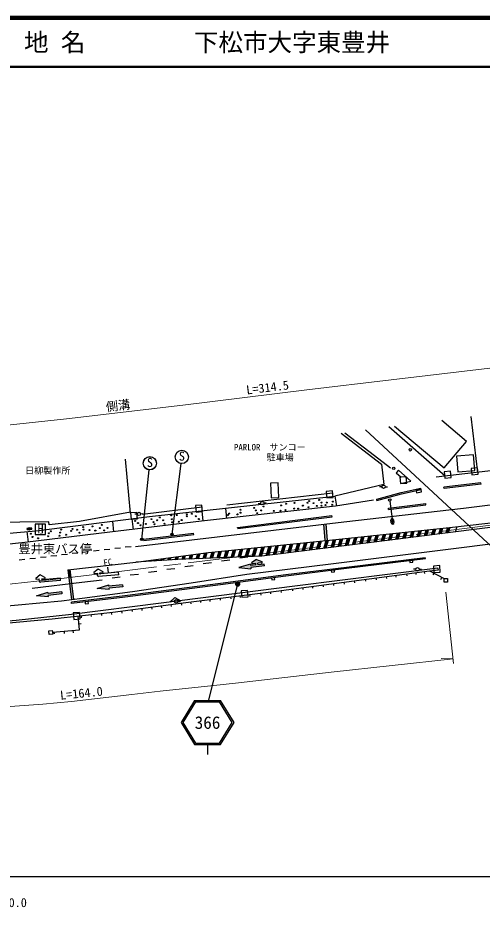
# Model space of a CAD drawing. Units: millimetres at full size, sheet at 1:1000; details may follow other scales. Extents: x 40000 to 680000, y 20000 to 380000.
# Drawn here: x 369106 to 463803, y 198715 to 380000 of the extents above; entities that cross this region are included whole.
import ezdxf
from ezdxf.enums import TextEntityAlignment as Align

# ---------------------------------------------------------------- set-up
doc = ezdxf.new("R2010")
doc.units = ezdxf.units.MM
doc.header["$LTSCALE"] = 1000
doc.linetypes.add('CHAIN', pattern=[18.5, 12, -1.5, 3.5, -1.5])
for name, color, linetype, lineweight in [('M-BGD', 7, 'Continuous', 25), ('M-BGD-EXST', 7, 'Continuous', 25), ('M-BMK', 2, 'CHAIN', 13), ('M-STR-HTXT', 7, 'Continuous', 13), ('M-STR-STRC', 7, 'Continuous', 25), ('M-TTL', 2, 'Continuous', 140), ('M-TTL-BAND', 7, 'Continuous', 25), ('M-TTL-LINE', 7, 'Continuous', 50)]:
    doc.layers.add(name, color=color, linetype=linetype, lineweight=lineweight)
doc.layers.add('M-BMK-HTXT', color=7, linetype='Continuous')
doc.layers.add('M-TTL-TXT', color=7, linetype='Continuous')
doc.styles.add('ＭＳ ゴシック', font='')
doc.styles.get('ＭＳ ゴシック').set_extended_font_data('MS Gothic')

msp = doc.modelspace()

# ---------------------------------------------------------------- hatches: boundary and pattern name
at = {"layer": 'M-BGD'}
msp.add_hatch(color=256, dxfattribs=at).paths.add_polyline_path([(371730, 275861, 1), (371231, 275836, 1)])
at = {"layer": 'M-BGD-EXST'}
for points in [[(394186, 273563, 1), (394625, 273802, 0.41421), (394286, 273902, 0.41421)], [(400348, 274616, 1), (400787, 274855, 0.41421), (400448, 274955, 0.41421)]]:
    msp.add_hatch(color=256, dxfattribs=at).paths.add_polyline_path(points)
at = {"layer": 'M-STR-STRC'}
for points in [[(431967, 276825), (431520, 276772), (431781, 273455), (432229, 273500)], [(452872, 275665), (452387, 275614), (452022, 274408), (452511, 274470)], [(454328, 275818), (453843, 275767), (453488, 274593), (453977, 274655)], [(455785, 275971), (455299, 275920), (454954, 274778), (455443, 274840)], [(457241, 276124), (456756, 276073), (456421, 274963), (456909, 275025)], [(435394, 273831), (434909, 273780), (434438, 272223), (434927, 272283)], [(436851, 273984), (436365, 273933), (435903, 272403), (436391, 272464)], [(438307, 274137), (437822, 274086), (437368, 272584), (437856, 272644)], [(439764, 274290), (439278, 274239), (438833, 272764), (439321, 272824)], [(441220, 274443), (440735, 274392), (440297, 272944), (440786, 273005)], [(442677, 274595), (442191, 274544), (441762, 273125), (442250, 273185)], [(444133, 274748), (443648, 274697), (443227, 273305), (443715, 273365)], [(445590, 274901), (445104, 274850), (444692, 273485), (445180, 273546)], [(447046, 275054), (446561, 275003), (446157, 273668), (446646, 273730)], [(448503, 275207), (448017, 275156), (447623, 273853), (448112, 273915)], [(449959, 275360), (449474, 275309), (449090, 274038), (449578, 274100)], [(451416, 275513), (450930, 275462), (450556, 274223), (451045, 274285)], [(417932, 272049), (417447, 272000), (416900, 270190), (417376, 270209)], [(419387, 272197), (418902, 272148), (418328, 270248), (418804, 270268)], [(420842, 272345), (420357, 272295), (419781, 270388), (420270, 270450)], [(422297, 272492), (421812, 272443), (421247, 270573), (421736, 270634)], [(423752, 272640), (423267, 272591), (422713, 270757), (423202, 270818)], [(425207, 272788), (424722, 272738), (424179, 270941), (424668, 271003)], [(426662, 272935), (426177, 272886), (425645, 271126), (426134, 271187)], [(428117, 273083), (427632, 273034), (427111, 271310), (427600, 271371)], [(429572, 273231), (429087, 273181), (428577, 271494), (429066, 271556)], [(431027, 273378), (430542, 273329), (430043, 271679), (430532, 271740)], [(432481, 273526), (431997, 273477), (431509, 271862), (431997, 271923)], [(433938, 273678), (433452, 273627), (432973, 272043), (433462, 272103)], [(401864, 270211), (401373, 270144), (401188, 269531), (401667, 269560)], [(403334, 270410), (402844, 270343), (402619, 269600), (403095, 269620)], [(404804, 270609), (404314, 270542), (404047, 269659), (404524, 269679)], [(406275, 270808), (405785, 270742), (405476, 269718), (405952, 269738)], [(407745, 271007), (407255, 270941), (406904, 269777), (407380, 269797)], [(409203, 271163), (408718, 271114), (408332, 269836), (408808, 269856)], [(410658, 271311), (410173, 271262), (409760, 269895), (410236, 269915)], [(412113, 271459), (411628, 271409), (411188, 269954), (411664, 269974)], [(413568, 271606), (413083, 271557), (412616, 270013), (413092, 270032)], [(415023, 271754), (414538, 271705), (414044, 270072), (414520, 270091)], [(416477, 271902), (415992, 271852), (415472, 270131), (415948, 270150)], [(397452, 269613), (396962, 269547), (396876, 269263), (397355, 269293)], [(398923, 269812), (398433, 269746), (398314, 269352), (398793, 269382)], [(400393, 270012), (399903, 269945), (399751, 269442), (400230, 269471)], [(418083, 268807), (418823, 268881, 0.78564), (418863, 269170), (417768, 269604), (416852, 268965, 0.77336), (416952, 268693), (417619, 268760), (417646, 268486), (416572, 268378), (416545, 268652), (414207, 267941), (416640, 267709), (416612, 267983), (419409, 268264), (419369, 268659), (418111, 268533)], [(379726, 267525), (379279, 267474), (379472, 265917), (379919, 265971)], [(379919, 265971), (379472, 265917), (380035, 261375), (380482, 261431)], [(414277, 264760, 0.41421), (413724, 264882, 0.41421), (413602, 264330, 1)], [(375315, 262271), (378110, 262572), (378068, 262967), (375273, 262666), (375243, 262939), (372910, 262211), (375345, 261997)], [(387714, 263732), (390509, 264033), (390466, 264428), (387671, 264127), (387642, 264401), (385309, 263673), (387743, 263458)]]:
    msp.add_hatch(color=256, dxfattribs=at).paths.add_polyline_path(points)
h = msp.add_hatch(color=256, dxfattribs=at)
edge = h.paths.add_edge_path()
edge.add_line((385839, 266754), (385831, 266854))
h = msp.add_hatch(color=256, dxfattribs=at)
edge = h.paths.add_edge_path()
edge.add_line((373983, 265565), (373974, 265665))

# ---------------------------------------------------------------- linework, layer by layer
at = {"layer": 'M-BGD'}
for p, q in [((461478, 298705), (462813, 287353)), ((456237, 286579), (444740, 296607)), ((392098, 279003), (391077, 290066)), ((466130, 287743), (454403, 286363)), ((463547, 285213), (455999, 284304)), ((463577, 284965), (456029, 284056)), ((463577, 284965), (463547, 285213)), ((433322, 283086), (411718, 280672)), ((443342, 284418), (442865, 284418)), ((444042, 284418), (444520, 284418)), ((451330, 283852), (451275, 284096)), ((456029, 284056), (455999, 284304)), ((418612, 281004), (418140, 280929)), ((419303, 281115), (419774, 281190)), ((433748, 282522), (434069, 280482)), ((442348, 281609), (442282, 281851)), ((406670, 280266), (394507, 278761)), ((406602, 279524), (406838, 277417)), ((411442, 280059), (411678, 277961)), ((444678, 280042), (452300, 280986)), ((444709, 279793), (444678, 280042)), ((444709, 279793), (452331, 280738)), ((452331, 280738), (452300, 280986)), ((388397, 277403), (388654, 275249)), ((392354, 277898), (392614, 275722)), ((393457, 278857), (392981, 278821)), ((394155, 278909), (394631, 278944)), ((413936, 276134), (433170, 278536)), ((413967, 275886), (433201, 278288)), ((433201, 278288), (433170, 278536)), ((413967, 275886), (413936, 276134)), ((370953, 275287), (371218, 273118)), ((394756, 273704), (404955, 274929)), ((394786, 273456), (404984, 274681)), ((404984, 274681), (404955, 274929)), ((394786, 273456), (394756, 273704)), ((452234, 269712), (452204, 269960)), ((387591, 266900), (387452, 268013)), ((448516, 266267), (448464, 266664)), ((450260, 267588), (449783, 267588)), ((450368, 266511), (450316, 266908)), ((450960, 267588), (451438, 267588)), ((452082, 266738), (452029, 267134)), ((453029, 267266), (456049, 265688)), ((453821, 266458), (453983, 266768)), ((433567, 264295), (433515, 264692)), ((435706, 264577), (435654, 264974)), ((437820, 264856), (437768, 265253)), ((440050, 265150), (439997, 265547)), ((442248, 265440), (442196, 265837)), ((444337, 265716), (444284, 266112)), ((446275, 265971), (446223, 266368)), ((455389, 265518), (455601, 265923)), ((420726, 262607), (420675, 263004)), ((422866, 262883), (422813, 263280)), ((425163, 263186), (425111, 263583)), ((427288, 263467), (427236, 263863)), ((429289, 263731), (429237, 264127)), ((431432, 264013), (431380, 264410)), ((401046, 261057), (400568, 261057)), ((401746, 261057), (402223, 261057)), ((406461, 260799), (406411, 261196)), ((408350, 261039), (408300, 261436)), ((410459, 261306), (410409, 261703)), ((412621, 261580), (412570, 261977)), ((414485, 261816), (414435, 262213)), ((416490, 262070), (416439, 262467)), ((418701, 262350), (418651, 262747)), ((380075, 260619), (380045, 260867)), ((392500, 258954), (392447, 259350)), ((394500, 259221), (394447, 259618)), ((396504, 259489), (396451, 259886)), ((398455, 259750), (398402, 260147)), ((400445, 260016), (400392, 260413)), ((402546, 260297), (402464, 260690)), ((404465, 260546), (404415, 260943)), ((382121, 257681), (382072, 258143)), ((384131, 257958), (384089, 258356)), ((386264, 258184), (386222, 258582)), ((388279, 258397), (388237, 258795)), ((390379, 258670), (390326, 259067)), ((382057, 256480), (381598, 256436)), ((376572, 254427), (376538, 254783)), ((378647, 254530), (378604, 254978)), ((380441, 254663), (380395, 255148))]:
    msp.add_line(p, q, dxfattribs=at)
for points in [[(445918, 296735), (456017, 288259), (460596, 293634), (455548, 297935)], [(440018, 295998), (476864, 261906), (482517, 254924)], [(435025, 295328), (443242, 289033), (443745, 284879), (433748, 282522)], [(445089, 288184), (441834, 290710), (435774, 295328)], [(447113, 285055), (449271, 285557), (446759, 287776), (446273, 287225), (447260, 286372)], [(442282, 281851), (447310, 283219), (451275, 284096)], [(442348, 281609), (447370, 282976), (451330, 283852)], [(362656, 274547), (372767, 275449), (395986, 278352), (433748, 282522)], [(441604, 281667), (433876, 280452), (406538, 277384), (387909, 275160), (370519, 273033), (362836, 272227)], [(392074, 279265), (381661, 277312), (375510, 276620), (375466, 277290), (363513, 277156)], [(371252, 275949), (370975, 275935), (370987, 275711), (371263, 275725)], [(371980, 275874), (371974, 275986), (371698, 275972)], [(371709, 275747), (371986, 275762), (371980, 275874)], [(452204, 269960), (436107, 267989), (423728, 266445), (410418, 264700), (390951, 262176), (380045, 260867)], [(452234, 269712), (436138, 267741), (423760, 266197), (410450, 264452), (390982, 261927), (380075, 260619)], [(454782, 267850), (425601, 264145), (398362, 260670), (380044, 258383), (368754, 257187), (363873, 256776), (349824, 256176), (325673, 255015), (308018, 255073), (300042, 255175), (289232, 255672), (289009, 254789), (301783, 241052)], [(290019, 255122), (299619, 254689), (318505, 254419), (326624, 254563), (344412, 255337), (362150, 256225), (376147, 257516), (388509, 258824), (403342, 260807), (421797, 263146), (453029, 267266), (454902, 267465), (454782, 267850)], [(400105, 260892), (401130, 261870), (402357, 261179)], [(376188, 254749), (381708, 255272), (381442, 258076)]]:
    msp.add_lwpolyline(points, dxfattribs=at)
for points in [[(458856, 287424), (462314, 287741), (462021, 290947), (458562, 290631)], [(461662, 286872), (462958, 286976), (462853, 288272), (461558, 288167)], [(447113, 285055), (448409, 285160), (448304, 286456), (447008, 286351)], [(456169, 286162), (457465, 286267), (457361, 287562), (456065, 287458)], [(420782, 282136), (422331, 282217), (422174, 285218), (420625, 285137)], [(432093, 282151), (433389, 282255), (433284, 283551), (431988, 283447)], [(450437, 283141), (451438, 283362), (451330, 283852), (450329, 283631)], [(392196, 277786), (393492, 277891), (393388, 279186), (392092, 279082)], [(405446, 279266), (406742, 279370), (406638, 280666), (405342, 280562)], [(449062, 268944), (449682, 269020), (449636, 269394), (449016, 269318)], [(453951, 266930), (455247, 267034), (455143, 268330), (453847, 268225)], [(433079, 266980), (433699, 267058), (433653, 267431), (433033, 267354)], [(420900, 265443), (421519, 265524), (421470, 265897), (420851, 265815)], [(456049, 265688), (456749, 265688), (456749, 264988), (456049, 264988)], [(414786, 261880), (416082, 261984), (415977, 263280), (414682, 263176)], [(382875, 260576), (383495, 260650), (383450, 261024), (382830, 260949)], [(380507, 257389), (381803, 257493), (381698, 258789), (380403, 258685)], [(376224, 254401), (375528, 254328), (375455, 255024), (376151, 255097)]]:
    msp.add_lwpolyline(points, close=True, dxfattribs=at)
for centre, radius in [((449141, 291947), 250), ((445767, 288175), 250), ((443692, 284418), 350), ((418957, 281060), 350), ((423826, 280944), 100), ((425526, 281123), 100), ((428181, 281162), 100), ((428500, 281481), 100), ((429411, 281068), 100), ((430576, 281715), 100), ((431064, 281190), 100), ((432107, 281190), 100), ((433375, 281387), 100), ((393806, 278883), 350), ((414529, 279740), 100), ((414538, 279130), 100), ((417321, 280098), 100), ((417622, 279592), 100), ((418740, 279592), 100), ((419228, 280389), 100), ((421289, 279481), 100), ((422670, 279537), 100), ((422783, 280616), 100), ((423722, 279668), 100), ((425479, 279968), 100), ((426277, 279968), 100), ((427241, 280561), 100), ((428406, 280242), 100), ((430059, 280505), 100), ((431055, 280543), 100), ((431844, 280665), 100), ((433206, 280740), 100), ((393033, 277447), 100), ((396347, 277809), 100), ((397548, 277599), 100), ((398089, 278169), 100), ((398750, 277584), 100), ((400372, 278589), 100), ((400537, 277794), 100), ((401529, 278634), 100), ((401919, 277284), 100), ((402520, 277614), 100), ((403572, 278814), 100), ((403572, 278394), 100), ((404608, 278919), 100), ((405389, 278409), 100), ((406050, 277839), 100), ((411955, 278642), 100), ((412227, 278933), 100), ((413899, 278792), 100), ((417941, 279029), 100), ((371480, 275848), 250), ((377928, 275688), 100), ((380261, 275809), 100), ((381207, 275644), 100), ((382424, 276184), 100), ((382514, 275689), 100), ((383731, 275584), 100), ((384331, 276319), 100), ((384917, 275494), 100), ((385833, 276004), 100), ((386224, 276634), 100), ((386750, 275509), 100), ((387411, 276019), 100), ((393619, 277012), 100), ((394145, 276577), 100), ((395235, 276834), 100), ((396782, 277224), 100), ((396993, 276774), 100), ((399035, 276864), 100), ((400613, 277179), 100), ((371769, 274833), 100), ((372130, 274173), 100), ((373241, 273903), 100), ((373812, 274698), 100), ((375284, 274323), 100), ((375449, 274923), 100), ((375840, 275358), 100), ((377582, 274428), 100), ((377763, 275073), 100), ((378954, 274639), 100), ((379990, 275419), 100), ((381718, 275044), 100), ((450610, 267588), 350), ((401396, 261057), 350)]:
    msp.add_circle(centre, radius, dxfattribs=at)
at = {"layer": 'M-BGD-EXST'}
for p, q in [((400567, 274735), (402406, 289150)), ((394405, 273683), (395878, 287871)), ((374774, 276788), (372674, 276788)), ((372674, 276788), (372674, 274688)), ((374774, 274688), (374774, 276788)), ((372674, 274688), (374774, 274688))]:
    msp.add_line(p, q, dxfattribs=at)
for centre, radius in [((396040, 289212), 1350), ((396040, 289191), 1350), ((402557, 290492), 1350), ((394405, 273683), 250), ((400567, 274735), 250)]:
    msp.add_circle(centre, radius, dxfattribs=at)
at = {"layer": 'M-BMK'}
msp.add_lwpolyline([(467170, 276801), (449252, 274542), (415751, 270364), (387613, 266902), (375536, 265441), (367951, 264642), (357117, 263785), (348751, 263214), (331856, 262546), (319357, 262431), (308646, 262559), (302979, 262698), (292339, 263174), (283962, 263755), (273746, 264628)], dxfattribs=at)
at = {"layer": 'M-STR-HTXT'}
for p, q in [((456388, 262904), (457965, 248423)), ((457865, 249343), (455411, 249420))]:
    msp.add_line(p, q, dxfattribs=at)
for points in [[(562693, 319764), (543168, 317641), (523857, 315450), (504666, 313197), (488157, 311249), (466528, 308697), (445212, 306196), (428034, 304155), (402733, 301068), (379068, 298238), (342864, 294412), (331543, 293679), (323371, 293249), (315485, 293007), (301322, 292672), (296523, 292688), (287452, 292650), (276716, 292963), (265195, 293626), (258005, 294295)], [(288314, 238998), (297140, 238352), (304700, 238031), (315893, 237737), (327780, 237706), (337774, 237956), (352443, 238604), (358989, 238986), (374232, 240088), (380078, 240670), (392381, 242088), (398127, 242737), (409083, 243887), (413513, 244403), (432986, 246634), (457865, 249343)]]:
    msp.add_lwpolyline(points, dxfattribs=at)
at = {"layer": 'M-STR-STRC'}
for p, q in [((444987, 281447), (445423, 277883)), ((445259, 277029), (445186, 277574)), ((445732, 277647), (445804, 277102)), ((431781, 273455), (431520, 276772)), ((432230, 273490), (431967, 276825)), ((452022, 274408), (452387, 275614)), ((452511, 274470), (452872, 275665)), ((453488, 274593), (453843, 275767)), ((453977, 274655), (454328, 275818)), ((454954, 274778), (455299, 275920)), ((455443, 274840), (455785, 275971)), ((456421, 274963), (456756, 276073)), ((456909, 275025), (457241, 276124)), ((458376, 275210), (458700, 276284)), ((434438, 272223), (434909, 273780)), ((434927, 272283), (435394, 273831)), ((435903, 272403), (436365, 273933)), ((436391, 272464), (436851, 273984)), ((437368, 272584), (437822, 274086)), ((437856, 272644), (438307, 274137)), ((438833, 272764), (439278, 274239)), ((439321, 272824), (439764, 274290)), ((440297, 272944), (440735, 274392)), ((440786, 273005), (441220, 274443)), ((441762, 273125), (442191, 274544)), ((442250, 273185), (442677, 274595)), ((443227, 273305), (443648, 274697)), ((443715, 273365), (444133, 274748)), ((444692, 273485), (445104, 274850)), ((445180, 273546), (445590, 274901)), ((446157, 273668), (446561, 275003)), ((446646, 273730), (447046, 275054)), ((447623, 273853), (448017, 275156)), ((448112, 273915), (448503, 275207)), ((449090, 274038), (449474, 275309)), ((449578, 274100), (449959, 275360)), ((450556, 274223), (450930, 275462)), ((451045, 274285), (451416, 275513)), ((388864, 271897), (390043, 271987)), ((391029, 272160), (392208, 272249)), ((416900, 270190), (417447, 272000)), ((417376, 270209), (417932, 272049)), ((418328, 270248), (418902, 272148)), ((418804, 270268), (419387, 272197)), ((419781, 270388), (420357, 272295)), ((420270, 270450), (420842, 272345)), ((421247, 270573), (421812, 272443)), ((421736, 270634), (422297, 272492)), ((422713, 270757), (423267, 272591)), ((423202, 270818), (423752, 272640)), ((424179, 270941), (424722, 272738)), ((424668, 271003), (425207, 272788)), ((425645, 271126), (426177, 272886)), ((426134, 271187), (426662, 272935)), ((427111, 271310), (427632, 273034)), ((427600, 271371), (428117, 273083)), ((428577, 271494), (429087, 273181)), ((429066, 271556), (429572, 273231)), ((430043, 271679), (430542, 273329)), ((430532, 271740), (431027, 273378)), ((431509, 271862), (431997, 273477)), ((431997, 271923), (432481, 273526)), ((432230, 273490), (432229, 273500)), ((432973, 272043), (433452, 273627)), ((433462, 272103), (433938, 273678)), ((373709, 270059), (374888, 270149)), ((375874, 270322), (377053, 270411)), ((378039, 270584), (379218, 270674)), ((380204, 270847), (381383, 270936)), ((382369, 271109), (383548, 271199)), ((384534, 271372), (385713, 271461)), ((386699, 271634), (387878, 271724)), ((401188, 269531), (401373, 270144)), ((401667, 269560), (401864, 270211)), ((402619, 269600), (402844, 270343)), ((403095, 269620), (403334, 270410)), ((404047, 269659), (404314, 270542)), ((404524, 269679), (404804, 270609)), ((405476, 269718), (405785, 270742)), ((405952, 269738), (406275, 270808)), ((406904, 269777), (407255, 270941)), ((407380, 269797), (407745, 271007)), ((408332, 269836), (408718, 271114)), ((408808, 269856), (409203, 271163)), ((409760, 269895), (410173, 271262)), ((410236, 269915), (410658, 271311)), ((411188, 269954), (411628, 271409)), ((411664, 269974), (412113, 271459)), ((412616, 270013), (413083, 271557)), ((413092, 270032), (413568, 271606)), ((414044, 270072), (414538, 271705)), ((414520, 270091), (415023, 271754)), ((415472, 270131), (415992, 271852)), ((415948, 270150), (416477, 271902)), ((369379, 269534), (370558, 269624)), ((371544, 269797), (372723, 269886)), ((396876, 269263), (396962, 269547)), ((397355, 269293), (397452, 269613)), ((398314, 269352), (398433, 269746)), ((398793, 269382), (398923, 269812)), ((399751, 269442), (399903, 269945)), ((400230, 269471), (400393, 270012)), ((403193, 268181), (404874, 268366)), ((406911, 268761), (408592, 268945)), ((410629, 269341), (412311, 269525)), ((416545, 268652), (414207, 267941)), ((414348, 269920), (416029, 270105)), ((416545, 268652), (416572, 268378)), ((417646, 268486), (416572, 268378)), ((417768, 269604), (416852, 268965)), ((417619, 268760), (416952, 268693)), ((417646, 268486), (417619, 268760)), ((417768, 269604), (418863, 269170)), ((418823, 268881), (418083, 268807)), ((418111, 268533), (418083, 268807)), ((419369, 268659), (418111, 268533)), ((419409, 268264), (419369, 268659)), ((379279, 267474), (380035, 261375)), ((379725, 267530), (380482, 261431)), ((385511, 267628), (384644, 266932)), ((384715, 266755), (385332, 266810)), ((385377, 266311), (385332, 266810)), ((386487, 267096), (385511, 267628)), ((389684, 266492), (385593, 266130)), ((385831, 266854), (386448, 266908)), ((385839, 266754), (385831, 266854)), ((389639, 266990), (385948, 266663)), ((389684, 266492), (389639, 266990)), ((392039, 266442), (393720, 266627)), ((395757, 267022), (397438, 267206)), ((399475, 267602), (401156, 267786)), ((414207, 267941), (416640, 267709)), ((419409, 268264), (416612, 267983)), ((416612, 267983), (416640, 267709)), ((373654, 266439), (372787, 265743)), ((372859, 265566), (373476, 265621)), ((373520, 265122), (373476, 265621)), ((374630, 265907), (373654, 266439)), ((377827, 265303), (373737, 264941)), ((373974, 265665), (374591, 265719)), ((373983, 265565), (373974, 265665)), ((377783, 265801), (374091, 265474)), ((377827, 265303), (377783, 265801)), ((388320, 265863), (390002, 266047)), ((372910, 262211), (375243, 262939)), ((375273, 262666), (375243, 262939)), ((378068, 262967), (375273, 262666)), ((378068, 262967), (378110, 262572)), ((385309, 263673), (387642, 264401)), ((387743, 263458), (385309, 263673)), ((387671, 264127), (387642, 264401)), ((390466, 264428), (387671, 264127)), ((390509, 264033), (387714, 263732)), ((387743, 263458), (387714, 263732)), ((390466, 264428), (390509, 264033)), ((413939, 264545), (407968, 240980)), ((375345, 261997), (372910, 262211)), ((378110, 262572), (375315, 262271)), ((375345, 261997), (375315, 262271)), ((405163, 240850), (402399, 236350)), ((405331, 240550), (402751, 236350)), ((405163, 240850), (410435, 240850)), ((405331, 240550), (410268, 240550)), ((412847, 236350), (410268, 240550)), ((413199, 236350), (410435, 240850)), ((402399, 236350), (405163, 231850)), ((402751, 236350), (405331, 232150)), ((410268, 232150), (412847, 236350)), ((410435, 231850), (413199, 236350)), ((405331, 232150), (410268, 232150)), ((405163, 231850), (410435, 231850)), ((407799, 231850), (407799, 229850))]:
    msp.add_line(p, q, dxfattribs=at)
for points in [[(393137, 272222), (421249, 275570), (435618, 277252), (459954, 280068), (499852, 285020), (565908, 293581)], [(379279, 267474), (393161, 269032), (407987, 271040), (432673, 273546), (457716, 276174), (471547, 277717), (521406, 284156), (560455, 289087), (566400, 289877)], [(566519, 288981), (527822, 284048), (487118, 278788), (463255, 275826), (445484, 273583), (431329, 271840), (418835, 270269), (401702, 269563), (393161, 269032)], [(566967, 285614), (521325, 279809), (487454, 275502), (459564, 271955), (432924, 268666), (415822, 266510), (404486, 264757), (392494, 263030), (382230, 261647), (378002, 261123), (364684, 259874), (356414, 259184), (350485, 258747), (344256, 258381), (337906, 258147)], [(372073, 263771), (382145, 264973), (386283, 265467)]]:
    msp.add_lwpolyline(points, dxfattribs=at)
for centre, radius in [((444957, 281696), 250), ((445452, 277643), 75), ((445493, 277335), 75), ((445534, 277028), 75), ((413939, 264545), 400)]:
    msp.add_circle(centre, radius, dxfattribs=at)
for centre, radius, start, end in [((445459, 277610), 275, 97.60289, 187.60289), ((445459, 277610), 275, 7.60289, 97.60289), ((445532, 277065), 275, 187.60289, 277.60289), ((445532, 277065), 275, 277.60289, 7.60289), ((416937, 268842), 150, 124.86816, 275.73633), ((418808, 269030), 150, 275.73633, 68.35499), ((384706, 266854), 100, 128.75148, 275.06142), ((385939, 266763), 100, 185.06142, 275.06142), ((386439, 267008), 100, 275.06142, 61.37135), ((372850, 265665), 100, 128.75148, 275.06142), ((373719, 265140), 200, 185.12576, 275.06142), ((374082, 265574), 100, 185.06142, 275.06142), ((374582, 265819), 100, 275.06142, 61.37135), ((385576, 266329), 200, 185.12576, 275.06142)]:
    msp.add_arc(centre, radius, start, end, dxfattribs=at)
at = {"layer": 'M-TTL'}
msp.add_line((680000, 380000), (40000, 380000), dxfattribs=at)
at = {"layer": 'M-TTL-BAND'}
msp.add_line((40000, 205000), (579000, 205000), dxfattribs=at)
at = {"layer": 'M-TTL-LINE'}
msp.add_line((40000, 370000), (680000, 370000), dxfattribs=at)

# ---------------------------------------------------------------- texts
at = {"layer": 'M-BGD', "style": 'ＭＳ ゴシック'}
msp.add_text('EC', height=1320, rotation=9.17, dxfattribs=at).set_placement((386754, 267839), align=Align.BOTTOM_LEFT)
at = {"layer": 'M-BGD-EXST', "style": 'ＭＳ ゴシック'}
for p in [(395385, 287919), (395385, 287899), (401902, 289199)]:
    msp.add_text('S', height=1833, rotation=358.508, dxfattribs=at).set_placement(p, align=Align.BOTTOM_LEFT)
msp.add_text('H', height=1833, dxfattribs=at).set_placement((373127, 274380), align=Align.BOTTOM_LEFT)
at = {"layer": 'M-BMK-HTXT', "style": 'ＭＳ ゴシック'}
for s, height, p in [('PARLOR\u3000サンコー', 1320, (413185, 291413)), ('駐車場', 1320, (419838, 289336)), ('日柳製作所', 1320, (370596, 286662)), ('豊井東バス停', 1833, (369230, 270317))]:
    msp.add_text(s, height=height, dxfattribs=at).set_placement(p, align=Align.BOTTOM_LEFT)
at = {"layer": 'M-STR-HTXT', "style": 'ＭＳ ゴシック'}
for s, rotation, p in [('L=314.5', 6.955, (415868, 302671)), ('側溝', 6.82, (387237, 299215)), ('L=164.0', 5.688, (377880, 240451))]:
    msp.add_text(s, height=1833, rotation=rotation, dxfattribs=at).set_placement(p, align=Align.BOTTOM_LEFT)
at = {"layer": 'M-STR-STRC', "style": 'ＭＳ ゴシック'}
msp.add_text('366', height=2566, dxfattribs=at).set_placement((407799, 236350), align=Align.MIDDLE_CENTER)
at = {"layer": 'M-TTL-BAND', "style": 'ＭＳ ゴシック'}
msp.add_text('300.0', height=1833, dxfattribs=at).set_placement((367844, 198195), align=Align.BOTTOM_CENTER)
at = {"layer": 'M-TTL-TXT', "style": 'ＭＳ ゴシック'}
for s, p in [('地 名', (370380, 375000)), ('下松市大字東豊井', (405024, 375000))]:
    msp.add_text(s, height=3666, dxfattribs=at).set_placement(p, align=Align.MIDDLE_LEFT)

doc.saveas('drawing.dxf')
